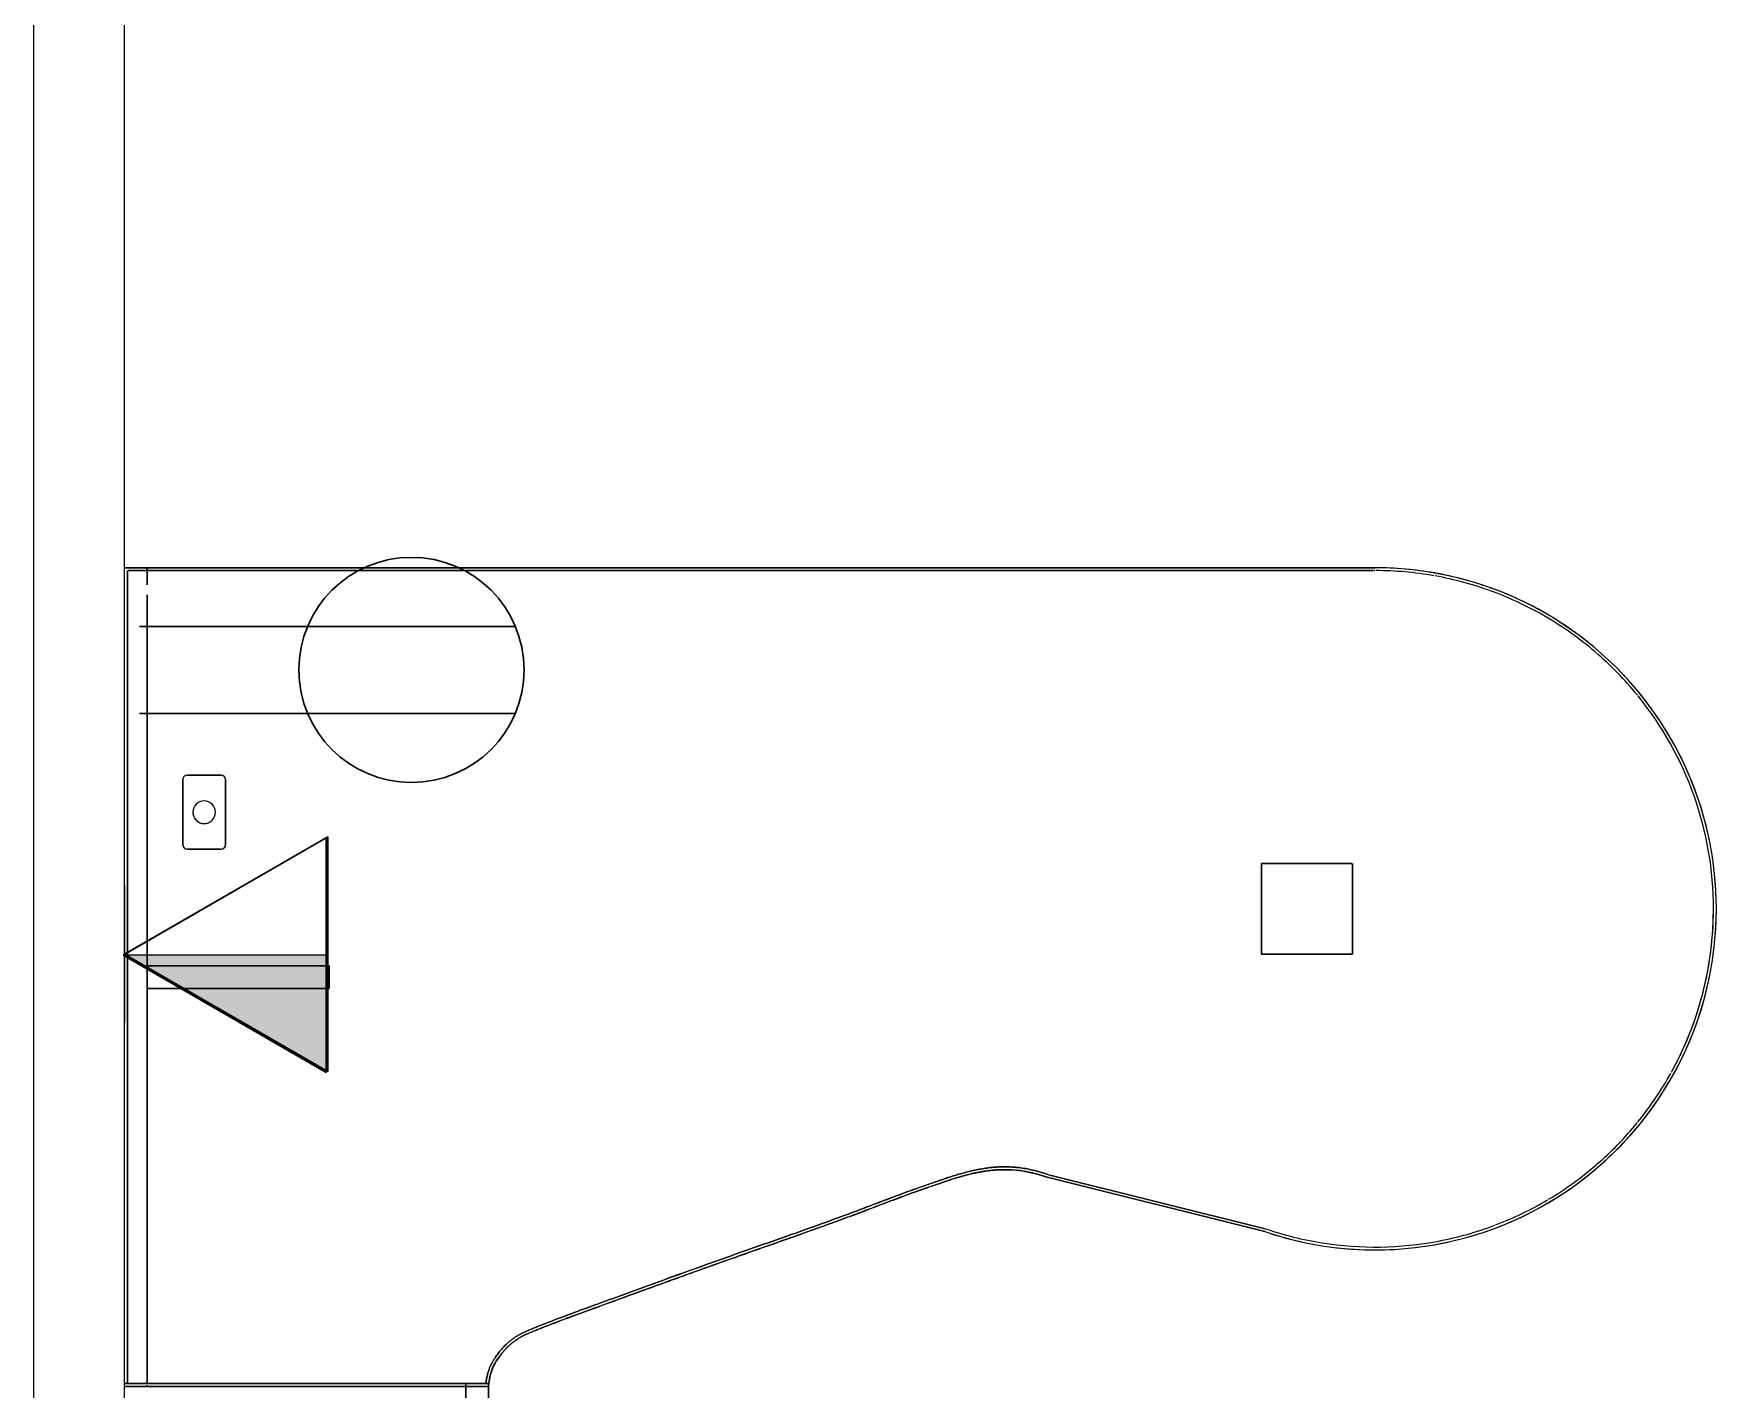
# Model space of a CAD drawing. Header units: inches. Extents: x 416 to 2283, y -56 to 1824.
# Drawn here: x 1886 to 1959.9, y 105.8 to 165.5 of the extents above; entities that cross this region are included whole.
import ezdxf

# ---------------------------------------------------------------- set-up
doc = ezdxf.new("R2010")
doc.units = ezdxf.units.IN
doc.header["$MEASUREMENT"] = 0
for name, color, linetype, lineweight in [('A-ANNO-NOTE', 131, 'Continuous', 13), ('I-FURN', 30, 'Continuous', 9), ('I-FURN-PNLS', 30, 'Continuous', 9), ('I-WALL', 2, 'Continuous', 13)]:
    doc.layers.add(name, color=color, linetype=linetype, lineweight=lineweight)

# ---------------------------------------------------------------- blocks, each defined once
blk = doc.blocks.new('Zira Wksta 11 - Type 3-V12-Level XX  POWER _ SIGNAL')
at = {"layer": 'I-FURN'}
for p, q in [((-50, 17), (-54, 17)), ((-54, 17), (-54, 13)), ((-54, 13), (-54, 17)), ((-54, 17), (-50, 17)), ((-50, 13), (-50, 17)), ((-50, 17), (-50, 13)), ((-53.977, 13), (-50, 13)), ((-50, 13), (-53.977, 13)), ((-4.437, 12.188), (-4.437, 9.313)), ((-4.437, 9.313), (-4.437, 12.188)), ((-2.75, 12.375), (-4.25, 12.375)), ((-4.25, 12.375), (-2.75, 12.375)), ((-2.562, 9.313), (-2.562, 12.188)), ((-2.562, 12.188), (-2.562, 9.313)), ((-4.25, 9.125), (-2.75, 9.125)), ((-2.75, 9.125), (-4.25, 9.125))]:
    blk.add_line(p, q, dxfattribs=at)
for centre, radius, start, end in [((-4.25, 12.188), 0.188, 90, 180), ((-4.25, 12.188), 0.188, 165, 180), ((-4.25, 12.188), 0.188, 90, 165), ((-2.75, 12.188), 0.187, 0, 90), ((-2.75, 12.188), 0.187, 15, 90), ((-2.75, 12.188), 0.188, 0, 15), ((-3.5, 10.75), 0.5, 90, 270), ((-3.5, 10.75), 0.5, 90, 270), ((-3.5, 10.75), 0.5, 270, 90), ((-3.5, 10.75), 0.5, 75, 90), ((-3.5, 10.75), 0.5, 60, 75), ((-3.5, 10.75), 0.5, 360, 60), ((-3.5, 10.75), 0.5, 270, 360), ((-4.25, 9.313), 0.188, 180, 270), ((-4.25, 9.313), 0.187, 180, 195), ((-4.25, 9.313), 0.188, 195, 270), ((-2.75, 9.313), 0.187, 270, 0), ((-2.75, 9.313), 0.188, 270, 345), ((-2.75, 9.313), 0.187, 345, 0)]:
    blk.add_arc(centre, radius, start, end, dxfattribs=at)
at = {"layer": 'I-FURN-PNLS'}
for p, q in [((-16, 36), (-16.001, 77.875)), ((-16.001, 77.875), (-16, 36)), ((-16, 36), (-16.001, 77.875)), ((-15, 36.625), (-15, 36)), ((-15, 36), (-15, 36.625)), ((-16, 35.875), (-16, 36)), ((-16, 36), (-16, 35.875)), ((-16, 35.875), (-16, 36)), ((-0.001, 36), (-16, 36)), ((-0.001, 36), (-16, 36)), ((-16, 36), (-0.001, 36)), ((-0.001, 35.875), (-16, 35.875)), ((-16, 35.875), (-0.001, 35.875)), ((-0.001, 35.875), (-16, 35.875)), ((-0.125, 35.875), (-15.887, 35.875)), ((-15.887, 35.875), (-0.125, 35.875)), ((-15, 35.992), (-15, 35.875)), ((-15, 35.875), (-15, 35.992)), ((-15, 35.875), (-0.001, 35.875)), ((-1.008, 35.875), (-15, 35.875)), ((-0.001, 36), (-1, 36)), ((-1, 36), (-1, 35.95)), ((-1, 35.95), (-1, 36)), ((-1, 36), (-0.005, 36)), ((-0.001, 35.875), (-1, 35.875)), ((-1, 35.875), (-1, 1.19)), ((-1, 18.5), (-1, 35.875)), ((-0.125, 0.243), (-0.125, 35.875)), ((-0.125, 35.875), (-0.125, 0.243)), ((-16.189, 35.188), (-16.238, 35.077)), ((-55.236, 29.998), (-55.252, 29.998)), ((-40.633, 26.691), (-50.162, 29.068)), ((-50.162, 29.068), (-40.633, 26.691)), ((-40.572, 26.805), (-50.142, 29.191)), ((-40.572, 26.805), (-50.142, 29.191)), ((-50.142, 29.191), (-40.572, 26.805)), ((-29.104, 29.534), (-29.104, 29.534)), ((-1, 18.5), (-9, 18.5)), ((-9, 18.5), (-9, 17.5)), ((-9, 17.5), (-9, 18.5)), ((-9, 18.5), (-1, 18.5)), ((-1, 17.5), (-1, 18.5)), ((-1, 18.5), (-1, 17.5)), ((-1, 17.5), (-1, 18.5)), ((-9, 17.5), (-1, 17.5)), ((-1, 17.5), (-9, 17.5)), ((-1, 1.19), (-1, 17.5)), ((-1, 0.755), (-1, 0.123)), ((-1, 0.123), (-1, 0.755)), ((-55, 0), (-0.001, 0)), ((-55, 0), (-0.001, 0)), ((-0.001, 0), (-55, 0)), ((-54.979, 0.125), (-54.933, 0.125)), ((-54.933, 0.125), (-54.979, 0.125)), ((-54.912, 0.125), (-0.166, 0.125)), ((-0.166, 0.125), (-54.912, 0.125)), ((-1, 0.123), (-1, 0)), ((-1, 0), (-1, 0.123)), ((-1, 0), (-0.001, 0)), ((-0.001, 0), (-1, 0)), ((-0.125, 0.125), (-0.125, 0.243)), ((-0.125, 0.243), (-0.125, 0.125))]:
    blk.add_line(p, q, dxfattribs=at)
for radius, start, end in [(15, 71.10132, 180), (15, 71.10132, 180), (15, 90.96074, 180), (14.875, 100.84728, 110.68777), (14.875, 100.84728, 110.68777), (14.875, 80.98253, 100.78602), (14.875, 80.98253, 100.78602), (15, 71.10132, 90.90108), (14.875, 71.08078, 80.96308), (14.875, 71.08078, 80.96308), (14.875, 110.83728, 120.58952), (14.875, 110.83728, 120.58952), (14.875, 120.83973, 130.79832), (14.875, 120.83973, 130.79832), (14.875, 130.86549, 140.84227), (14.875, 130.86549, 140.84227), (14.875, 140.935, 150.94784), (14.875, 140.935, 150.94784), (14.875, 151.09471, 180), (14.875, 151.09471, 160.19651), (14.875, 160.19651, 170.09825), (14.875, 170.09825, 180), (15, 180, 270), (15, 180, 230), (15, 180, 270), (14.875, 180, 219.00739), (14.875, 180, 219.00739), (14.875, 219.20513, 229.3523), (14.875, 219.20513, 229.3523), (14.875, 229.46559, 239.55839), (14.875, 229.46559, 239.55839), (15, 230, 240), (14.875, 239.63545, 249.7026), (14.875, 239.63545, 249.7026), (15, 240, 250), (14.875, 249.76137, 259.815), (14.875, 249.76137, 259.815), (15, 250, 260), (15, 260, 270), (14.875, 260, 269.91018), (14.875, 260, 269.91018)]:
    blk.add_arc((-55, 15), radius, start, end, dxfattribs=at)
for points, knots in [([(-16, 36), (-16.014, 35.849), (-16.048, 35.634), (-16.111, 35.404), (-16.153, 35.278), (-16.188, 35.187), (-16.227, 35.099), (-16.286, 34.984), (-16.37, 34.849), (-16.46, 34.723), (-16.522, 34.641), (-16.557, 34.595), (-16.591, 34.55), (-16.634, 34.497), (-16.702, 34.416), (-16.788, 34.323), (-16.875, 34.239), (-16.945, 34.175), (-16.998, 34.129), (-17.05, 34.085), (-17.119, 34.031), (-17.206, 33.969), (-17.312, 33.902), (-17.401, 33.849), (-17.474, 33.808), (-17.547, 33.769), (-17.639, 33.725), (-17.752, 33.675), (-17.868, 33.624), (-17.987, 33.574), (-18.108, 33.525), (-18.233, 33.476), (-18.488, 33.376), (-18.895, 33.217), (-19.48, 32.997), (-20.103, 32.767), (-20.757, 32.528), (-21.436, 32.281), (-22.135, 32.026), (-22.85, 31.766), (-23.578, 31.503), (-24.313, 31.236), (-25.3, 30.881), (-26.287, 30.527), (-27.26, 30.183), (-27.979, 29.93), (-28.687, 29.681), (-29.382, 29.436), (-30.061, 29.195), (-30.724, 28.958), (-31.368, 28.724), (-31.991, 28.494), (-32.595, 28.265), (-33.196, 28.037), (-33.806, 27.806), (-34.441, 27.57), (-35.002, 27.369), (-35.478, 27.202), (-35.787, 27.096), (-36.043, 27.01), (-36.239, 26.943), (-36.44, 26.877), (-36.645, 26.816), (-36.855, 26.756), (-37.069, 26.696), (-37.288, 26.641), (-37.511, 26.595), (-37.739, 26.555), (-37.972, 26.519), (-38.21, 26.491), (-38.452, 26.476), (-38.7, 26.472), (-39.036, 26.476), (-39.469, 26.515), (-40.008, 26.628), (-40.382, 26.739), (-40.572, 26.805)], [0, 0, 0, 0, 0.013514, 0.02027, 0.023649, 0.027027, 0.030405, 0.033784, 0.040541, 0.047297, 0.050676, 0.052365, 0.054054, 0.057432, 0.060811, 0.067568, 0.074324, 0.077703, 0.081081, 0.084459, 0.087838, 0.094595, 0.101351, 0.108108, 0.111486, 0.114865, 0.121622, 0.128378, 0.135135, 0.141892, 0.148649, 0.155405, 0.162162, 0.189189, 0.216216, 0.243243, 0.27027, 0.297297, 0.324324, 0.351351, 0.378378, 0.405405, 0.432432, 0.486486, 0.513514, 0.540541, 0.567568, 0.594595, 0.621622, 0.648649, 0.675676, 0.702703, 0.72973, 0.756757, 0.783784, 0.810811, 0.837838, 0.851351, 0.864865, 0.871622, 0.878378, 0.885135, 0.891892, 0.898649, 0.905405, 0.912162, 0.918919, 0.925676, 0.932432, 0.939189, 0.945946, 0.952703, 0.959459, 0.972973, 0.986486, 1, 1, 1, 1]), ([(-16.676, 34.447), (-16.671, 34.453), (-16.649, 34.479), (-16.61, 34.525), (-16.569, 34.578), (-16.536, 34.623), (-16.502, 34.668), (-16.442, 34.75), (-16.355, 34.874), (-16.274, 35.007), (-16.217, 35.119), (-16.179, 35.206), (-16.146, 35.296), (-16.105, 35.419), (-16.046, 35.644), (-16.013, 35.853), (-16, 36)], [-0.06025671, -0.06025671, -0.06025671, -0.06025671, -0.05921053, -0.05592105, -0.05263158, -0.05098684, -0.04934211, -0.04605263, -0.03947368, -0.03289474, -0.02960526, -0.02631579, -0.02302632, -0.01973684, -0.01315789, 0, 0, 0, 0]), ([(-16.197, 35.166), (-16.195, 35.171), (-16.178, 35.209), (-16.136, 35.319), (-16.057, 35.579), (-16.016, 35.825), (-16, 35.999)], [-0.02782958, -0.02782958, -0.02782958, -0.02782958, -0.02734375, -0.0234375, -0.015625, -0.00001499, -0.00001499, -0.00001499, -0.00001499]), ([(-16.086, 35.107), (-16.083, 35.115), (-16.063, 35.16), (-16.017, 35.28), (-15.943, 35.518), (-15.908, 35.739), (-15.89, 35.876)], [-0.02819078, -0.02819078, -0.02819078, -0.02819078, -0.02734375, -0.0234375, -0.015625, -0.00333188, -0.00333188, -0.00333188, -0.00333188]), ([(-15.887, 35.875), (-15.904, 35.736), (-15.945, 35.519), (-16.017, 35.28), (-16.063, 35.16), (-16.083, 35.115), (-16.086, 35.107)], [0.00332304, 0.00332304, 0.00332304, 0.00332304, 0.015625, 0.0234375, 0.02734375, 0.02819078, 0.02819078, 0.02819078, 0.02819078]), ([(-16.194, 34.899), (-16.211, 34.871), (-16.269, 34.778), (-16.351, 34.662), (-16.433, 34.552), (-16.493, 34.472), (-16.555, 34.395), (-16.638, 34.3), (-16.744, 34.191), (-16.848, 34.094), (-16.932, 34.02), (-17.017, 33.951), (-17.114, 33.881), (-17.189, 33.832), (-17.223, 33.811)], [0.03581779, 0.03581779, 0.03581779, 0.03581779, 0.0390625, 0.046875, 0.05078125, 0.0546875, 0.05859375, 0.0625, 0.0703125, 0.078125, 0.08203125, 0.0859375, 0.09375, 0.09994678, 0.09994678, 0.09994678, 0.09994678]), ([(-17.223, 33.811), (-17.189, 33.832), (-17.114, 33.881), (-17.017, 33.951), (-16.932, 34.02), (-16.848, 34.094), (-16.744, 34.191), (-16.638, 34.3), (-16.555, 34.395), (-16.493, 34.472), (-16.433, 34.552), (-16.351, 34.662), (-16.269, 34.778), (-16.211, 34.871), (-16.194, 34.899)], [-0.09994678, -0.09994678, -0.09994678, -0.09994678, -0.09375, -0.0859375, -0.08203125, -0.078125, -0.0703125, -0.0625, -0.05859375, -0.0546875, -0.05078125, -0.046875, -0.0390625, -0.03581779, -0.03581779, -0.03581779, -0.03581779]), ([(-16.679, 34.443), (-16.65, 34.477), (-16.601, 34.536), (-16.533, 34.626), (-16.452, 34.735), (-16.364, 34.86), (-16.302, 34.961), (-16.28, 35.001)], [-0.06048301, -0.06048301, -0.06048301, -0.06048301, -0.0546875, -0.05078125, -0.046875, -0.0390625, -0.03429125, -0.03429125, -0.03429125, -0.03429125]), ([(-16.086, 35.107), (-16.099, 35.078), (-16.133, 35.006), (-16.171, 34.938), (-16.194, 34.899)], [0.028190784, 0.028190784, 0.028190784, 0.028190784, 0.03125, 0.035817787, 0.035817787, 0.035817787, 0.035817787]), ([(-16.194, 34.899), (-16.171, 34.938), (-16.133, 35.006), (-16.099, 35.078), (-16.086, 35.106)], [-0.035817787, -0.035817787, -0.035817787, -0.035817787, -0.03125, -0.028190784, -0.028190784, -0.028190784, -0.028190784]), ([(-17.688, 33.704), (-17.647, 33.723), (-17.564, 33.761), (-17.44, 33.825), (-17.315, 33.9), (-17.193, 33.978), (-17.093, 34.051), (-17.012, 34.116), (-16.932, 34.186), (-16.841, 34.272), (-16.77, 34.344), (-16.739, 34.377)], [-0.12456699, -0.12456699, -0.12456699, -0.12456699, -0.1171875, -0.109375, -0.1015625, -0.09375, -0.0859375, -0.08203125, -0.078125, -0.0703125, -0.06436471, -0.06436471, -0.06436471, -0.06436471]), ([(-17.688, 33.704), (-17.654, 33.719), (-17.584, 33.752), (-17.498, 33.795), (-17.427, 33.833), (-17.357, 33.875), (-17.27, 33.928), (-17.168, 33.996), (-17.083, 34.059), (-17.016, 34.113), (-16.948, 34.172), (-16.863, 34.25), (-16.787, 34.325), (-16.746, 34.369), (-16.739, 34.377)], [-0.12456461, -0.12456461, -0.12456461, -0.12456461, -0.11842105, -0.11184211, -0.10855263, -0.10526316, -0.09868421, -0.09210526, -0.08552632, -0.08223684, -0.07894737, -0.07236842, -0.06578947, -0.06434993, -0.06434993, -0.06434993, -0.06434993]), ([(-17.253, 33.792), (-17.294, 33.766), (-17.38, 33.715), (-17.512, 33.647), (-17.622, 33.596), (-17.71, 33.557), (-17.8, 33.516), (-17.917, 33.467), (-18.059, 33.411), (-18.25, 33.335), (-18.502, 33.235), (-18.926, 33.073), (-19.492, 32.859), (-20.219, 32.591), (-20.986, 32.312), (-21.533, 32.113), (-21.819, 32.009), (-21.835, 32.003)], [0.1017634, 0.1017634, 0.1017634, 0.1017634, 0.109375, 0.1171875, 0.125, 0.1289062, 0.1328125, 0.140625, 0.1484375, 0.15625, 0.171875, 0.1875, 0.21875, 0.25, 0.28125, 0.3125, 0.3143355, 0.3143355, 0.3143355, 0.3143355]), ([(-21.835, 32.003), (-21.819, 32.009), (-21.533, 32.113), (-20.986, 32.312), (-20.219, 32.591), (-19.492, 32.859), (-18.926, 33.073), (-18.502, 33.235), (-18.25, 33.335), (-18.059, 33.411), (-17.917, 33.467), (-17.8, 33.516), (-17.71, 33.557), (-17.622, 33.596), (-17.512, 33.647), (-17.38, 33.715), (-17.294, 33.766), (-17.253, 33.792)], [-0.3143355, -0.3143355, -0.3143355, -0.3143355, -0.3125, -0.28125, -0.25, -0.21875, -0.1875, -0.171875, -0.15625, -0.1484375, -0.140625, -0.1328125, -0.1289062, -0.125, -0.1171875, -0.109375, -0.1017634, -0.1017634, -0.1017634, -0.1017634]), ([(-21.83, 32.138), (-21.631, 32.21), (-21.21, 32.363), (-20.582, 32.592), (-19.953, 32.823), (-19.354, 33.044), (-18.886, 33.222), (-18.545, 33.353), (-18.387, 33.415), (-18.316, 33.443)], [-0.3125, -0.3125, -0.3125, -0.3125, -0.2894737, -0.2631579, -0.2368421, -0.2105263, -0.1842105, -0.1710526, -0.1597859, -0.1597859, -0.1597859, -0.1597859]), ([(-18.865, 33.23), (-18.757, 33.271), (-18.574, 33.342), (-18.398, 33.411), (-18.324, 33.44)], [-0.18737687, -0.18737687, -0.18737687, -0.18737687, -0.171875, -0.16019978, -0.16019978, -0.16019978, -0.16019978]), ([(-18.298, 33.45), (-18.292, 33.453), (-18.245, 33.472), (-18.157, 33.506), (-18.038, 33.553), (-17.94, 33.593), (-17.864, 33.625), (-17.807, 33.65), (-17.751, 33.676), (-17.714, 33.692), (-17.696, 33.701)], [-0.15886654, -0.15886654, -0.15886654, -0.15886654, -0.15789474, -0.15131579, -0.14473684, -0.13815789, -0.13486842, -0.13157895, -0.12828947, -0.125, -0.125, -0.125, -0.125]), ([(-18.297, 33.451), (-18.281, 33.457), (-18.216, 33.483), (-18.104, 33.527), (-17.964, 33.583), (-17.851, 33.631), (-17.761, 33.671), (-17.718, 33.691), (-17.696, 33.7)], [-0.15880258, -0.15880258, -0.15880258, -0.15880258, -0.15625, -0.1484375, -0.140625, -0.1328125, -0.12890625, -0.12501472, -0.12501472, -0.12501472, -0.12501472]), ([(-21.845, 31.999), (-22.367, 31.809), (-23.458, 31.413), (-25.15, 30.801), (-26.861, 30.19), (-28.523, 29.606), (-30.115, 29.045), (-31.366, 28.594), (-32.308, 28.241), (-33.231, 27.89), (-34.175, 27.532), (-35.093, 27.204), (-35.655, 27.008), (-36.024, 26.885), (-36.331, 26.782), (-36.57, 26.706), (-36.815, 26.637), (-37.064, 26.569), (-37.322, 26.505), (-37.589, 26.452), (-37.858, 26.409), (-38.136, 26.372), (-38.424, 26.351), (-38.715, 26.346), (-39.013, 26.352), (-39.423, 26.385), (-39.95, 26.48), (-40.386, 26.609), (-40.608, 26.685)], [0.314746, 0.314746, 0.314746, 0.314746, 0.375, 0.4375, 0.5, 0.5625, 0.625, 0.6875, 0.71875, 0.75, 0.8125, 0.84375, 0.859375, 0.875, 0.8828125, 0.890625, 0.8984375, 0.90625, 0.9140625, 0.921875, 0.9296875, 0.9375, 0.9453125, 0.953125, 0.9609375, 0.96875, 0.984375, 0.9998766, 0.9998766, 0.9998766, 0.9998766]), ([(-29.377, 29.438), (-29.245, 29.484), (-28.663, 29.689), (-27.837, 29.979), (-26.896, 30.311), (-25.944, 30.65), (-24.981, 30.995), (-24.022, 31.342), (-23.308, 31.6), (-22.604, 31.856), (-22.125, 32.03), (-21.88, 32.119), (-21.862, 32.126)], [-0.5944941, -0.5944941, -0.5944941, -0.5944941, -0.5789474, -0.5263158, -0.5, -0.4736842, -0.4210526, -0.3947368, -0.3684211, -0.3421053, -0.3157895, -0.313756, -0.313756, -0.313756, -0.313756]), ([(-23.5, 31.398), (-23.482, 31.404), (-22.92, 31.608), (-22.367, 31.809), (-21.845, 31.999)], [-0.37703064, -0.37703064, -0.37703064, -0.37703064, -0.375, -0.31474604, -0.31474604, -0.31474604, -0.31474604]), ([(-33.018, 27.971), (-33.013, 27.973), (-32.775, 28.063), (-32.308, 28.241), (-31.366, 28.594), (-30.115, 29.045), (-28.523, 29.606), (-26.861, 30.19), (-25.168, 30.794), (-24.045, 31.2), (-23.5, 31.398)], [-0.7507382, -0.7507382, -0.7507382, -0.7507382, -0.75, -0.71875, -0.6875, -0.625, -0.5625, -0.5, -0.4375, -0.3770306, -0.3770306, -0.3770306, -0.3770306]), ([(-33.505, 27.92), (-33.45, 27.941), (-33.198, 28.036), (-32.753, 28.205), (-32.167, 28.427), (-31.567, 28.651), (-30.946, 28.878), (-30.467, 29.05), (-30.196, 29.147), (-30.142, 29.166)], [-0.770426, -0.770426, -0.770426, -0.770426, -0.7631579, -0.7368421, -0.7105263, -0.6842105, -0.6578947, -0.6315789, -0.625, -0.625, -0.625, -0.625]), ([(-30.025, 29.208), (-29.9, 29.252), (-29.712, 29.319), (-29.523, 29.386), (-29.459, 29.408)], [-0.6202696, -0.6202696, -0.6202696, -0.6202696, -0.60526316, -0.59774659, -0.59774659, -0.59774659, -0.59774659]), ([(-33.044, 28.095), (-32.812, 28.183), (-32.351, 28.358), (-31.88, 28.535), (-31.64, 28.624)], [-0.74987713, -0.74987713, -0.74987713, -0.74987713, -0.71875, -0.6875, -0.6875, -0.6875, -0.6875]), ([(-36.111, 26.856), (-36.108, 26.857), (-35.953, 26.908), (-35.655, 27.008), (-35.098, 27.202), (-34.708, 27.342), (-34.459, 27.432)], [-0.87530744, -0.87530744, -0.87530744, -0.87530744, -0.875, -0.859375, -0.84375, -0.81302284, -0.81302284, -0.81302284, -0.81302284]), ([(-35.924, 27.05), (-35.848, 27.075), (-35.627, 27.15), (-35.152, 27.316), (-34.774, 27.451), (-34.535, 27.538)], [-0.86742866, -0.86742866, -0.86742866, -0.86742866, -0.859375, -0.84375, -0.81438963, -0.81438963, -0.81438963, -0.81438963]), ([(-35.924, 27.05), (-35.871, 27.067), (-35.757, 27.106), (-35.525, 27.186), (-35.115, 27.329), (-34.771, 27.452), (-34.545, 27.534), (-34.533, 27.538)], [-0.86743283, -0.86743283, -0.86743283, -0.86743283, -0.86184211, -0.85526316, -0.84210526, -0.81578947, -0.81431678, -0.81431678, -0.81431678, -0.81431678]), ([(-34.459, 27.432), (-34.454, 27.434), (-33.949, 27.618), (-33.478, 27.796), (-33.018, 27.971)], [-0.81302284, -0.81302284, -0.81302284, -0.81302284, -0.8125, -0.75073824, -0.75073824, -0.75073824, -0.75073824]), ([(-34.316, 27.618), (-34.189, 27.664), (-33.915, 27.766), (-33.649, 27.866), (-33.505, 27.92)], [-0.80531981, -0.80531981, -0.80531981, -0.80531981, -0.78947368, -0.77042601, -0.77042601, -0.77042601, -0.77042601]), ([(-40.608, 26.685), (-40.386, 26.609), (-39.95, 26.48), (-39.423, 26.385), (-39.013, 26.352), (-38.715, 26.346), (-38.425, 26.351), (-38.234, 26.365), (-38.141, 26.375)], [-0.99987664, -0.99987664, -0.99987664, -0.99987664, -0.984375, -0.96875, -0.9609375, -0.953125, -0.9453125, -0.93759204, -0.93759204, -0.93759204, -0.93759204]), ([(-40.572, 26.805), (-40.352, 26.729), (-39.922, 26.602), (-39.303, 26.49), (-38.81, 26.469), (-38.5, 26.475), (-38.383, 26.481), (-38.36, 26.482)], [-1, -1, -1, -1, -0.984375, -0.96875, -0.953125, -0.9453125, -0.94336804, -0.94336804, -0.94336804, -0.94336804]), ([(-40.572, 26.805), (-40.387, 26.741), (-40.023, 26.631), (-39.497, 26.52), (-39.074, 26.479), (-38.746, 26.472), (-38.536, 26.474), (-38.409, 26.479), (-38.361, 26.482)], [-1, -1, -1, -1, -0.98684211, -0.97368421, -0.96052632, -0.95394737, -0.94736842, -0.94340235, -0.94340235, -0.94340235, -0.94340235]), ([(-38.141, 26.375), (-38.14, 26.375), (-38.045, 26.384), (-37.858, 26.409), (-37.589, 26.452), (-37.322, 26.505), (-37.064, 26.569), (-36.815, 26.637), (-36.57, 26.706), (-36.334, 26.781), (-36.184, 26.831), (-36.111, 26.856)], [-0.93759204, -0.93759204, -0.93759204, -0.93759204, -0.9375, -0.9296875, -0.921875, -0.9140625, -0.90625, -0.8984375, -0.890625, -0.8828125, -0.87530744, -0.87530744, -0.87530744, -0.87530744]), ([(-37.42, 26.614), (-37.397, 26.619), (-37.327, 26.634), (-37.258, 26.65), (-37.213, 26.661)], [-0.916156015, -0.916156015, -0.916156015, -0.916156015, -0.9140625, -0.909838923, -0.909838923, -0.909838923, -0.909838923]), ([(-37.335, 26.632), (-37.273, 26.646), (-37.156, 26.675), (-37.041, 26.705), (-36.988, 26.72)], [-0.91358811, -0.91358811, -0.91358811, -0.91358811, -0.90789474, -0.90282997, -0.90282997, -0.90282997, -0.90282997]), ([(-37.208, 26.662), (-37.171, 26.672), (-37.05, 26.702), (-36.908, 26.741), (-36.804, 26.77), (-36.781, 26.776)], [-0.90969731, -0.90969731, -0.90969731, -0.90969731, -0.90625, -0.8984375, -0.89626749, -0.89626749, -0.89626749, -0.89626749]), ([(-36.988, 26.72), (-36.971, 26.724), (-36.886, 26.747), (-36.733, 26.79), (-36.531, 26.849), (-36.389, 26.895), (-36.314, 26.92), (-36.304, 26.923)], [-0.90282997, -0.90282997, -0.90282997, -0.90282997, -0.90131579, -0.89473684, -0.88815789, -0.88157895, -0.88053174, -0.88053174, -0.88053174, -0.88053174]), ([(-36.781, 26.776), (-36.723, 26.793), (-36.584, 26.833), (-36.433, 26.88), (-36.34, 26.911), (-36.325, 26.916)], [-0.89626749, -0.89626749, -0.89626749, -0.89626749, -0.890625, -0.8828125, -0.88125012, -0.88125012, -0.88125012, -0.88125012]), ([(-36.304, 26.923), (-36.249, 26.941), (-36.131, 26.981), (-36.005, 27.023), (-35.934, 27.047), (-35.924, 27.05)], [-0.88053174, -0.88053174, -0.88053174, -0.88053174, -0.875, -0.86842105, -0.86743283, -0.86743283, -0.86743283, -0.86743283]), ([(-38.361, 26.482), (-38.33, 26.484), (-38.22, 26.492), (-38.038, 26.511), (-37.891, 26.532), (-37.819, 26.543)], [-0.94340235, -0.94340235, -0.94340235, -0.94340235, -0.94078947, -0.93421053, -0.92799394, -0.92799394, -0.92799394, -0.92799394]), ([(-38.147, 26.5), (-38.056, 26.509), (-37.93, 26.526), (-37.805, 26.545), (-37.769, 26.55)], [-0.93740959, -0.93740959, -0.93740959, -0.93740959, -0.9296875, -0.92652953, -0.92652953, -0.92652953, -0.92652953]), ([(-37.819, 26.543), (-37.815, 26.543), (-37.736, 26.555), (-37.583, 26.581), (-37.427, 26.612), (-37.345, 26.63), (-37.335, 26.632)], [-0.92799394, -0.92799394, -0.92799394, -0.92799394, -0.92763158, -0.92105263, -0.91447368, -0.91358811, -0.91358811, -0.91358811, -0.91358811]), ([(-37.769, 26.55), (-37.716, 26.559), (-37.599, 26.579), (-37.483, 26.601), (-37.42, 26.614)], [-0.92652953, -0.92652953, -0.92652953, -0.92652953, -0.921875, -0.91615601, -0.91615601, -0.91615601, -0.91615601])]:
    blk.add_open_spline(points, degree=3, knots=knots, dxfattribs=at)
for points in [[(-16.28, 35.001), (-16.265, 35.026), (-16.252, 35.051), (-16.239, 35.077)], [(-16.228, 35.098), (-16.217, 35.12), (-16.207, 35.143), (-16.196, 35.166)], [(-16.71, 34.408), (-16.699, 34.421), (-16.687, 34.434), (-16.676, 34.447)], [(-16.71, 34.409), (-16.7, 34.42), (-16.69, 34.431), (-16.679, 34.443)], [(-21.828, 32.138), (-21.289, 32.334), (-20.766, 32.524), (-20.27, 32.706)], [(-20.268, 32.707), (-20.02, 32.798), (-19.535, 32.977), (-19.083, 33.147), (-18.867, 33.229)], [(-23.485, 31.536), (-22.934, 31.736), (-22.39, 31.934), (-21.86, 32.126)], [(-25.189, 30.921), (-24.62, 31.126), (-24.05, 31.331), (-23.488, 31.535)], [(-26.892, 30.313), (-26.331, 30.512), (-25.761, 30.715), (-25.192, 30.92)], [(-29.374, 29.439), (-29.103, 29.534), (-28.83, 29.63), (-28.553, 29.728)], [(-28.55, 29.729), (-28.008, 29.919), (-27.455, 30.114), (-26.895, 30.312)], [(-31.636, 28.625), (-31.395, 28.714), (-31.15, 28.803), (-30.901, 28.894)], [(-30.901, 28.894), (-30.815, 28.925), (-30.728, 28.956), (-30.641, 28.988)], [(-30.641, 28.988), (-30.476, 29.047), (-30.31, 29.106), (-30.142, 29.166)], [(-30.142, 29.166), (-30.102, 29.18), (-30.062, 29.195), (-30.022, 29.209)], [(-30.142, 29.166), (-30.103, 29.18), (-30.064, 29.194), (-30.025, 29.208)], [(-30.022, 29.209), (-29.835, 29.275), (-29.646, 29.342), (-29.456, 29.41)], [(-29.459, 29.408), (-29.432, 29.418), (-29.404, 29.428), (-29.377, 29.438)], [(-29.456, 29.41), (-29.429, 29.419), (-29.401, 29.429), (-29.374, 29.439)], [(-34.535, 27.538), (-34.519, 27.543), (-34.504, 27.549), (-34.489, 27.554)], [(-34.533, 27.538), (-34.46, 27.565), (-34.387, 27.591), (-34.316, 27.618)], [(-34.481, 27.557), (-34.423, 27.578), (-34.365, 27.6), (-34.307, 27.621)], [(-34.307, 27.621), (-34.031, 27.722), (-33.764, 27.822), (-33.502, 27.921)], [(-33.465, 27.935), (-33.324, 27.988), (-33.185, 28.041), (-33.046, 28.094)], [(-36.325, 26.916), (-36.263, 26.936), (-36.202, 26.957), (-36.141, 26.977)], [(-36.119, 26.984), (-36.054, 27.006), (-35.989, 27.028), (-35.924, 27.05)], [(-38.36, 26.482), (-38.289, 26.486), (-38.22, 26.492), (-38.151, 26.499)]]:
    blk.add_open_spline(points, degree=3, dxfattribs=at)

msp = doc.modelspace()

# ---------------------------------------------------------------- hatches: boundary and pattern name
at = {"layer": 'A-ANNO-NOTE', "lineweight": 9}
msp.add_hatch(color=256, dxfattribs=at).paths.add_polyline_path([(1898.815, 119.783), (1898.815, 124.94), (1889.882, 124.94), (1896.537, 121.099)], flags=0)

# ---------------------------------------------------------------- linework, layer by layer
at = {"layer": 'A-ANNO-NOTE', "lineweight": 30}
for p, q in [((1890.603, 139.399), (1907.13, 139.399)), ((1890.603, 139.399), (1907.13, 139.399)), ((1890.603, 135.567), (1907.13, 135.567)), ((1889.882, 124.94), (1898.815, 130.098)), ((1889.95, 124.98), (1898.882, 130.137)), ((1898.815, 130.098), (1898.815, 119.783)), ((1898.882, 130.137), (1898.882, 119.823)), ((1889.95, 121.98), (1889.95, 127.98)), ((1889.882, 124.94), (1898.815, 119.783)), ((1889.95, 124.98), (1898.882, 119.823))]:
    msp.add_line(p, q, dxfattribs=at)
at = {"layer": 'A-ANNO-NOTE', "lineweight": 9}
for p, q in [((1889.882, 124.94), (1898.815, 119.783)), ((1898.815, 124.94), (1889.882, 124.94)), ((1898.815, 119.783), (1898.815, 124.94))]:
    msp.add_line(p, q, dxfattribs=at)
at = {"layer": 'A-ANNO-NOTE', "lineweight": 30}
msp.add_circle((1902.566, 137.483), 4.95, dxfattribs=at)
at = {"layer": 'I-WALL'}
for p, q in [((1889.95, 56.98), (1889.95, 230.595)), ((1885.95, 229.595), (1885.95, 56.98))]:
    msp.add_line(p, q, dxfattribs=at)

# ---------------------------------------------------------------- block references
at = {"layer": 'I-FURN', "rotation": 180}
msp.add_blockref('Zira Wksta 11 - Type 3-V12-Level XX  POWER _ SIGNAL', (1889.949, 141.975), dxfattribs=at)

doc.saveas('drawing.dxf')
